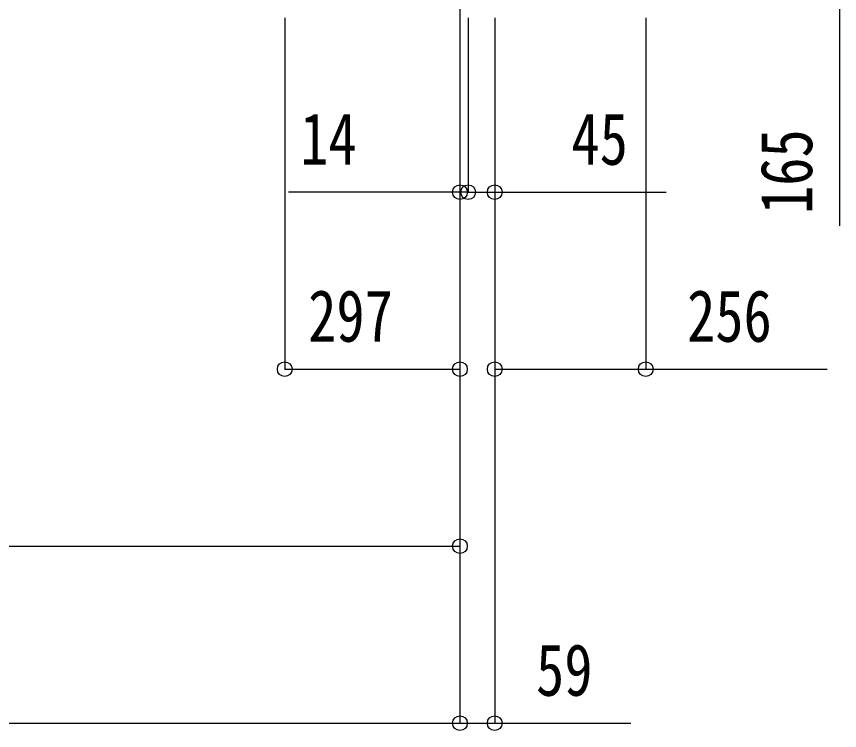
# Model space of a CAD drawing. Units: millimetres, scale not verified. Extents: x -16832 to 16820, y -11892 to 11880.
# Drawn here: x 6057 to 7453, y 5138 to 6348 of the extents above; entities that cross this region are included whole.
import ezdxf
from ezdxf.enums import TextEntityAlignment as Align

# ---------------------------------------------------------------- set-up
doc = ezdxf.new("R2010")
doc.units = ezdxf.units.MM
doc.header["$LTSCALE"] = 50
doc.layers.add('0-7_YKK_D', color=6, linetype='Continuous')
doc.styles.add('ＭＳ ゴシック', font='')
doc.styles.get('ＭＳ ゴシック').set_extended_font_data('MS Gothic')

msp = doc.modelspace()

# ---------------------------------------------------------------- linework, layer by layer
at = {"layer": '0-7_YKK_D'}
for p, q in [((6809.21, 6417.01), (6809.21, 5449.51)), ((6512.21, 6346.01), (6512.21, 5749.51)), ((6809.21, 6346.01), (6809.21, 5149.51)), ((6809.21, 6346.01), (6809.21, 5149.51)), ((6809.21, 6346.01), (6809.21, 5749.51)), ((6809.21, 6346.01), (6809.21, 6049.51)), ((6823.21, 6346.01), (6823.21, 6049.51)), ((6823.21, 6346.01), (6823.21, 6049.51)), ((6868.21, 6346.01), (6868.21, 5149.51)), ((6868.21, 6346.01), (6868.21, 5749.51)), ((6868.21, 6346.01), (6868.21, 6049.51)), ((7124.21, 6346.01), (7124.21, 5749.51)), ((6809.21, 6050.51), (6518.41, 6050.51)), ((6823.21, 6050.51), (6809.21, 6050.51)), ((6823.21, 6050.51), (6873.21, 6050.51)), ((6512.21, 5750.51), (6809.21, 5750.51)), ((4312.21, 5450.51), (6809.21, 5450.51)), ((1801.21, 5150.51), (6809.21, 5150.51))]:
    msp.add_line(p, q, dxfattribs=at)
for points in [[(7452.71, 6561.01), (7452.71, 6396.01), (7452.71, 5993.41)], [(6823.21, 6050.51), (6868.21, 6050.51), (7159.01, 6050.51)], [(6868.21, 5750.51), (7124.21, 5750.51), (7431.81, 5750.51)], [(6809.21, 5150.51), (6868.21, 5150.51), (7099.01, 5150.51)]]:
    msp.add_lwpolyline(points, dxfattribs=at)
for centre in [(6809.21, 6050.51), (6823.21, 6050.51), (6823.21, 6050.51), (6868.21, 6050.51), (6512.21, 5750.51), (6809.21, 5750.51), (6868.21, 5750.51), (7124.21, 5750.51), (6809.21, 5450.51), (6809.21, 5150.51), (6809.21, 5150.51), (6868.21, 5150.51)]:
    msp.add_circle(centre, 12.5, dxfattribs=at)

# ---------------------------------------------------------------- texts
at = {"layer": '0-7_YKK_D', "style": 'ＭＳ ゴシック', "width": 0.8}
for s, p in [('14', (6538.41, 6070.51)), ('45', (6998.21, 6070.51)), ('297', (6551.91, 5770.51)), ('256', (7194.21, 5770.51)), ('59', (6938.21, 5170.51))]:
    msp.add_text(s, height=87.98, dxfattribs=at).set_placement(p, align=Align.BOTTOM_LEFT)
msp.add_text('165', height=87.98, rotation=90, dxfattribs=at).set_placement((7432.71, 6013.41), align=Align.BOTTOM_LEFT)

doc.saveas('drawing.dxf')
